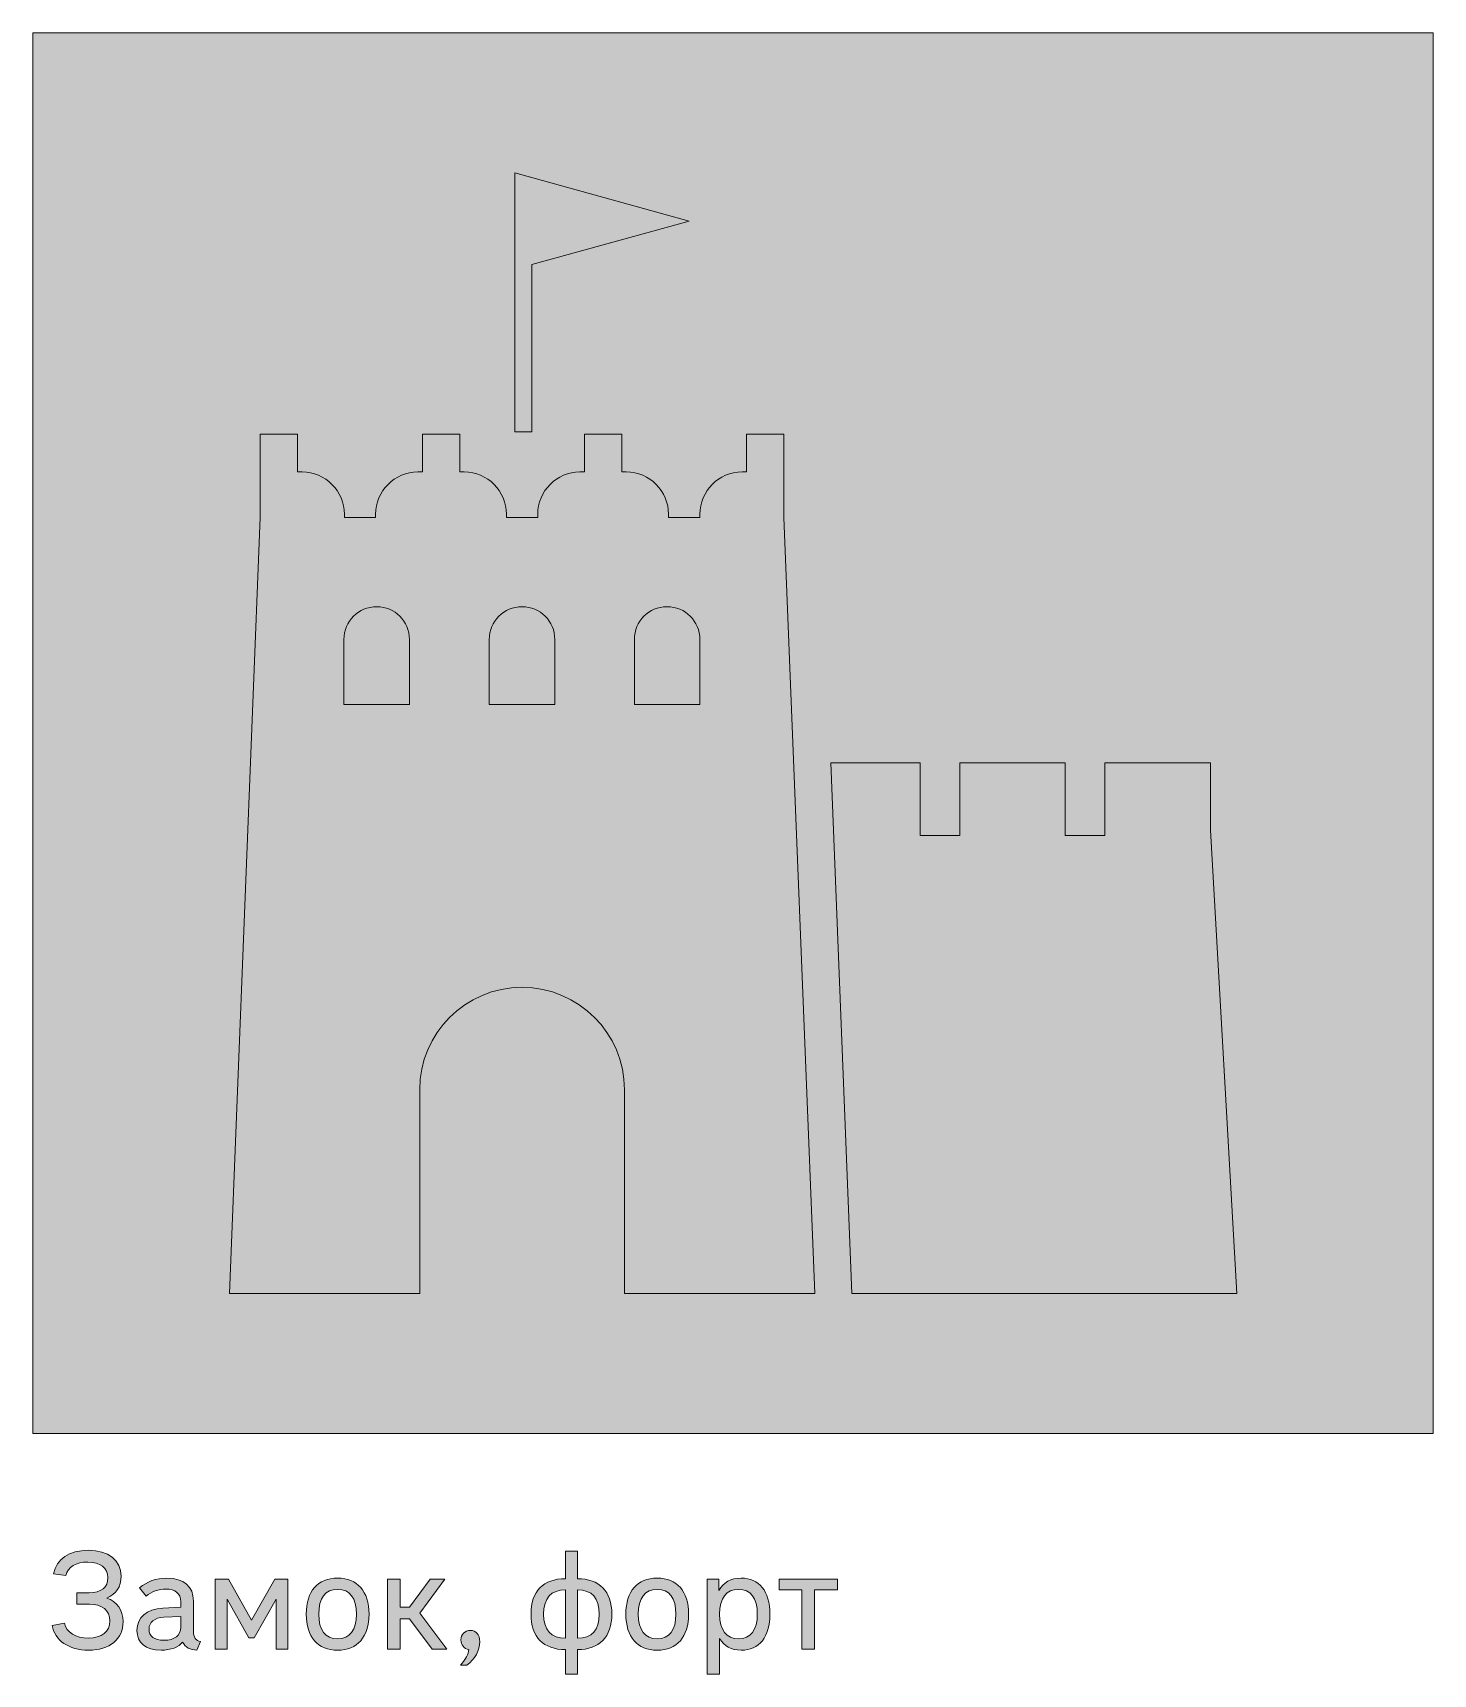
# Model space of a CAD drawing. Header units: millimetres. Extents: x -1334 to 1514, y -1037 to 10.
# Drawn here: x 573.7 to 673.7, y -279.2 to -162 of the extents above; entities that cross this region are included whole.
import ezdxf

# ---------------------------------------------------------------- set-up
doc = ezdxf.new("R2010")
doc.units = ezdxf.units.MM
doc.header["$MEASUREMENT"] = 0
doc.layers.add('bg', color=7, linetype='Continuous', lineweight=0)
doc.layers.add('icons', color=7, linetype='Continuous', lineweight=0)

# ---------------------------------------------------------------- blocks, each defined once
blk = doc.blocks.new('Block_48')
at = {"layer": 'icons', "true_color": 0x231f20, "transparency": 33554687}
h = blk.add_hatch(color=250, dxfattribs=at)
h.dxf.hatch_style = 2
edge = h.paths.add_edge_path()
edge.add_spline(control_points=[(576.05, -272.12), (576.05, -272.12), (575.19, -272), (575.19, -272), (575.37, -270.97), (576.31, -270.33), (577.66, -270.33), (579.08, -270.33), (580.01, -271.04), (580.01, -272.18), (580.01, -272.92), (579.64, -273.47), (578.98, -273.74), (579.72, -274), (580.15, -274.58), (580.15, -275.42), (580.15, -276.66), (579.2, -277.46), (577.68, -277.46), (576.27, -277.46), (575.27, -276.77), (575.08, -275.69), (575.08, -275.69), (575.96, -275.54), (575.96, -275.54), (576.1, -276.19), (576.76, -276.6), (577.66, -276.6), (578.62, -276.6), (579.21, -276.13), (579.21, -275.37), (579.21, -274.63), (578.65, -274.17), (577.74, -274.17), (577.74, -274.17), (576.85, -274.17), (576.85, -274.17), (576.85, -274.17), (576.85, -273.37), (576.85, -273.37), (576.85, -273.37), (577.73, -273.37), (577.73, -273.37), (578.57, -273.37), (579.07, -272.97), (579.07, -272.28), (579.07, -271.59), (578.51, -271.17), (577.62, -271.17), (576.8, -271.17), (576.2, -271.53), (576.05, -272.12)], knot_values=[0, 0, 0, 0, 1, 1, 1, 2, 2, 2, 3, 3, 3, 4, 4, 4, 5, 5, 5, 6, 6, 6, 7, 7, 7, 8, 8, 8, 9, 9, 9, 10, 10, 10, 11, 11, 11, 12, 12, 12, 13, 13, 13, 14, 14, 14, 15, 15, 15, 16, 16, 16, 17, 17, 17, 17], degree=3, periodic=0)
h = blk.add_hatch(color=250, dxfattribs=at)
h.dxf.hatch_style = 2
edge = h.paths.add_edge_path()
edge.add_spline(control_points=[(612.59, -273.15), (612.59, -273.15), (612.59, -276.61), (612.59, -276.61), (613.63, -276.61), (614.15, -276.03), (614.15, -274.89), (614.15, -273.74), (613.63, -273.15), (612.59, -273.15)], knot_values=[0, 0, 0, 0, 1, 1, 1, 2, 2, 2, 3, 3, 3, 3], degree=3, periodic=0)
edge = h.paths.add_edge_path()
edge.add_spline(control_points=[(611.74, -276.61), (611.74, -276.61), (611.74, -273.15), (611.74, -273.15), (610.72, -273.15), (610.18, -273.74), (610.18, -274.89), (610.18, -276.03), (610.72, -276.61), (611.74, -276.61)], knot_values=[0, 0, 0, 0, 1, 1, 1, 2, 2, 2, 3, 3, 3, 3], degree=3, periodic=0)
edge = h.paths.add_edge_path()
edge.add_spline(control_points=[(611.74, -270.4), (611.74, -270.4), (612.59, -270.4), (612.59, -270.4), (612.59, -270.4), (612.59, -272.36), (612.59, -272.36), (614.17, -272.36), (615.05, -273.25), (615.05, -274.89), (615.05, -276.51), (614.17, -277.42), (612.59, -277.42), (612.59, -277.42), (612.59, -279.17), (612.59, -279.17), (612.59, -279.17), (611.74, -279.17), (611.74, -279.17), (611.74, -279.17), (611.74, -277.42), (611.74, -277.42), (610.16, -277.42), (609.28, -276.51), (609.28, -274.89), (609.28, -273.25), (610.16, -272.36), (611.74, -272.36), (611.74, -272.36), (611.74, -270.4), (611.74, -270.4)], knot_values=[0, 0, 0, 0, 1, 1, 1, 2, 2, 2, 3, 3, 3, 4, 4, 4, 5, 5, 5, 6, 6, 6, 7, 7, 7, 8, 8, 8, 9, 9, 9, 10, 10, 10, 10], degree=3, periodic=0)
h = blk.add_hatch(color=250, dxfattribs=at)
h.dxf.hatch_style = 2
edge = h.paths.add_edge_path()
edge.add_spline(control_points=[(583.07, -275.11), (582.39, -275.14), (582, -275.46), (582, -275.96), (582, -276.47), (582.37, -276.75), (583.07, -276.75), (583.83, -276.75), (584.27, -276.42), (584.27, -275.82), (584.27, -275.82), (584.27, -275.05), (584.27, -275.05), (584.27, -275.05), (583.07, -275.11), (583.07, -275.11)], knot_values=[0, 0, 0, 0, 1, 1, 1, 2, 2, 2, 3, 3, 3, 4, 4, 4, 5, 5, 5, 5], degree=3, periodic=0)
edge = h.paths.add_edge_path()
edge.add_spline(control_points=[(581.32, -273.01), (581.86, -272.56), (582.51, -272.32), (583.28, -272.32), (584.51, -272.32), (585.17, -272.9), (585.17, -273.96), (585.17, -273.96), (585.17, -276.12), (585.17, -276.12), (585.17, -276.53), (585.36, -276.79), (585.68, -276.85), (585.68, -276.85), (585.42, -277.45), (585.42, -277.45), (584.93, -277.45), (584.58, -277.25), (584.4, -276.89), (584.13, -277.24), (583.55, -277.46), (582.86, -277.46), (581.76, -277.46), (581.14, -276.93), (581.14, -276.05), (581.14, -275.12), (581.83, -274.53), (582.99, -274.47), (582.99, -274.47), (584.27, -274.4), (584.27, -274.4), (584.27, -274.4), (584.27, -273.99), (584.27, -273.99), (584.27, -273.42), (583.89, -273.1), (583.2, -273.1), (582.67, -273.1), (582.18, -273.27), (581.79, -273.61), (581.79, -273.61), (581.32, -273.01), (581.32, -273.01)], knot_values=[0, 0, 0, 0, 1, 1, 1, 2, 2, 2, 3, 3, 3, 4, 4, 4, 5, 5, 5, 6, 6, 6, 7, 7, 7, 8, 8, 8, 9, 9, 9, 10, 10, 10, 11, 11, 11, 12, 12, 12, 13, 13, 13, 14, 14, 14, 14], degree=3, periodic=0)
h = blk.add_hatch(color=250, dxfattribs=at)
h.dxf.hatch_style = 2
edge = h.paths.add_edge_path()
edge.add_spline(control_points=[(589.13, -276.58), (589.13, -276.58), (587.58, -273.82), (587.58, -273.82), (587.58, -273.82), (587.59, -277.38), (587.59, -277.38), (587.59, -277.38), (586.73, -277.38), (586.73, -277.38), (586.73, -277.38), (586.73, -272.4), (586.73, -272.4), (586.73, -272.4), (587.67, -272.4), (587.67, -272.4), (587.67, -272.4), (589.32, -275.31), (589.32, -275.31), (589.32, -275.31), (590.98, -272.4), (590.98, -272.4), (590.98, -272.4), (591.91, -272.4), (591.91, -272.4), (591.91, -272.4), (591.91, -277.38), (591.91, -277.38), (591.91, -277.38), (591.07, -277.38), (591.07, -277.38), (591.07, -277.38), (591.07, -273.82), (591.07, -273.82), (591.07, -273.82), (589.51, -276.58), (589.51, -276.58), (589.51, -276.58), (589.13, -276.58), (589.13, -276.58)], knot_values=[0, 0, 0, 0, 1, 1, 1, 2, 2, 2, 3, 3, 3, 4, 4, 4, 5, 5, 5, 6, 6, 6, 7, 7, 7, 8, 8, 8, 9, 9, 9, 10, 10, 10, 11, 11, 11, 12, 12, 12, 13, 13, 13, 13], degree=3, periodic=0)
h = blk.add_hatch(color=250, dxfattribs=at)
h.dxf.hatch_style = 2
edge = h.paths.add_edge_path()
edge.add_spline(control_points=[(595.47, -276.65), (596.34, -276.65), (596.82, -276.03), (596.82, -274.89), (596.82, -273.73), (596.34, -273.12), (595.47, -273.12), (594.6, -273.12), (594.12, -273.73), (594.12, -274.89), (594.12, -276.03), (594.6, -276.65), (595.47, -276.65)], knot_values=[0, 0, 0, 0, 1, 1, 1, 2, 2, 2, 3, 3, 3, 4, 4, 4, 4], degree=3, periodic=0)
edge = h.paths.add_edge_path()
edge.add_spline(control_points=[(595.47, -277.46), (594.05, -277.46), (593.23, -276.52), (593.23, -274.89), (593.23, -273.25), (594.05, -272.32), (595.47, -272.32), (596.89, -272.32), (597.71, -273.25), (597.71, -274.89), (597.71, -276.52), (596.89, -277.46), (595.47, -277.46)], knot_values=[0, 0, 0, 0, 1, 1, 1, 2, 2, 2, 3, 3, 3, 4, 4, 4, 4], degree=3, periodic=0)
h = blk.add_hatch(color=250, dxfattribs=at)
h.dxf.hatch_style = 2
edge = h.paths.add_edge_path()
edge.add_spline(control_points=[(599.93, -275.22), (599.93, -275.22), (599.93, -277.38), (599.93, -277.38), (599.93, -277.38), (599.04, -277.38), (599.04, -277.38), (599.04, -277.38), (599.04, -272.4), (599.04, -272.4), (599.04, -272.4), (599.93, -272.4), (599.93, -272.4), (599.93, -272.4), (599.93, -274.4), (599.93, -274.4), (599.93, -274.4), (600.6, -274.4), (600.6, -274.4), (600.6, -274.4), (602.07, -272.4), (602.07, -272.4), (602.07, -272.4), (603.12, -272.4), (603.12, -272.4), (603.12, -272.4), (601.34, -274.81), (601.34, -274.81), (601.34, -274.81), (603.26, -277.38), (603.26, -277.38), (603.26, -277.38), (602.21, -277.38), (602.21, -277.38), (602.21, -277.38), (600.6, -275.22), (600.6, -275.22), (600.6, -275.22), (599.93, -275.22), (599.93, -275.22)], knot_values=[0, 0, 0, 0, 1, 1, 1, 2, 2, 2, 3, 3, 3, 4, 4, 4, 5, 5, 5, 6, 6, 6, 7, 7, 7, 8, 8, 8, 9, 9, 9, 10, 10, 10, 11, 11, 11, 12, 12, 12, 13, 13, 13, 13], degree=3, periodic=0)
h = blk.add_hatch(color=250, dxfattribs=at)
h.dxf.hatch_style = 2
edge = h.paths.add_edge_path()
edge.add_spline(control_points=[(618.29, -276.65), (619.16, -276.65), (619.63, -276.03), (619.63, -274.89), (619.63, -273.73), (619.16, -273.12), (618.29, -273.12), (617.42, -273.12), (616.94, -273.73), (616.94, -274.89), (616.94, -276.03), (617.42, -276.65), (618.29, -276.65)], knot_values=[0, 0, 0, 0, 1, 1, 1, 2, 2, 2, 3, 3, 3, 4, 4, 4, 4], degree=3, periodic=0)
edge = h.paths.add_edge_path()
edge.add_spline(control_points=[(618.29, -277.46), (616.87, -277.46), (616.05, -276.52), (616.05, -274.89), (616.05, -273.25), (616.87, -272.32), (618.29, -272.32), (619.71, -272.32), (620.53, -273.25), (620.53, -274.89), (620.53, -276.52), (619.71, -277.46), (618.29, -277.46)], knot_values=[0, 0, 0, 0, 1, 1, 1, 2, 2, 2, 3, 3, 3, 4, 4, 4, 4], degree=3, periodic=0)
h = blk.add_hatch(color=250, dxfattribs=at)
h.dxf.hatch_style = 2
edge = h.paths.add_edge_path()
edge.add_spline(control_points=[(624.1, -273.12), (623.23, -273.12), (622.75, -273.73), (622.75, -274.89), (622.75, -276.03), (623.23, -276.65), (624.1, -276.65), (624.97, -276.65), (625.44, -276.03), (625.44, -274.89), (625.44, -273.74), (624.97, -273.12), (624.1, -273.12)], knot_values=[0, 0, 0, 0, 1, 1, 1, 2, 2, 2, 3, 3, 3, 4, 4, 4, 4], degree=3, periodic=0)
edge = h.paths.add_edge_path()
edge.add_spline(control_points=[(624.28, -272.32), (625.58, -272.32), (626.34, -273.25), (626.34, -274.89), (626.34, -276.52), (625.59, -277.46), (624.28, -277.46), (623.58, -277.46), (623.06, -277.17), (622.75, -276.63), (622.75, -276.63), (622.75, -279.17), (622.75, -279.17), (622.75, -279.17), (621.86, -279.17), (621.86, -279.17), (621.86, -279.17), (621.86, -272.4), (621.86, -272.4), (621.86, -272.4), (622.7, -272.4), (622.7, -272.4), (622.7, -272.4), (622.7, -273.19), (622.7, -273.19), (623.01, -272.63), (623.55, -272.32), (624.28, -272.32)], knot_values=[0, 0, 0, 0, 1, 1, 1, 2, 2, 2, 3, 3, 3, 4, 4, 4, 5, 5, 5, 6, 6, 6, 7, 7, 7, 8, 8, 8, 9, 9, 9, 9], degree=3, periodic=0)
h = blk.add_hatch(color=250, dxfattribs=at)
h.dxf.hatch_style = 2
edge = h.paths.add_edge_path()
edge.add_spline(control_points=[(626.99, -272.4), (626.99, -272.4), (631.17, -272.4), (631.17, -272.4), (631.17, -272.4), (631.17, -273.16), (631.17, -273.16), (631.17, -273.16), (629.53, -273.16), (629.53, -273.16), (629.53, -273.16), (629.53, -277.38), (629.53, -277.38), (629.53, -277.38), (628.63, -277.38), (628.63, -277.38), (628.63, -277.38), (628.63, -273.16), (628.63, -273.16), (628.63, -273.16), (626.99, -273.16), (626.99, -273.16), (626.99, -273.16), (626.99, -272.4), (626.99, -272.4)], knot_values=[0, 0, 0, 0, 1, 1, 1, 2, 2, 2, 3, 3, 3, 4, 4, 4, 5, 5, 5, 6, 6, 6, 7, 7, 7, 8, 8, 8, 8], degree=3, periodic=0)
h = blk.add_hatch(color=250, dxfattribs=at)
h.dxf.hatch_style = 2
edge = h.paths.add_edge_path()
edge.add_spline(control_points=[(604.95, -276.05), (605.35, -276.05), (605.62, -276.34), (605.62, -276.86), (605.62, -277.45), (605.28, -278.11), (604.7, -278.53), (604.7, -278.53), (604.25, -278.53), (604.25, -278.53), (604.64, -278.06), (604.8, -277.77), (604.83, -277.41), (604.49, -277.35), (604.27, -277.09), (604.27, -276.73), (604.27, -276.34), (604.55, -276.05), (604.95, -276.05)], knot_values=[0, 0, 0, 0, 1, 1, 1, 2, 2, 2, 3, 3, 3, 4, 4, 4, 5, 5, 5, 6, 6, 6, 6], degree=3, periodic=0)
at = {"layer": 'icons'}
for points, knots in [([(576.05, -272.12), (576.05, -272.12), (575.19, -272), (575.19, -272), (575.37, -270.97), (576.31, -270.33), (577.66, -270.33), (579.08, -270.33), (580.01, -271.04), (580.01, -272.18), (580.01, -272.92), (579.64, -273.47), (578.98, -273.74), (579.72, -274), (580.15, -274.58), (580.15, -275.42), (580.15, -276.66), (579.2, -277.46), (577.68, -277.46), (576.27, -277.46), (575.27, -276.77), (575.08, -275.69), (575.08, -275.69), (575.96, -275.54), (575.96, -275.54), (576.1, -276.19), (576.76, -276.6), (577.66, -276.6), (578.62, -276.6), (579.21, -276.13), (579.21, -275.37), (579.21, -274.63), (578.65, -274.17), (577.74, -274.17), (577.74, -274.17), (576.85, -274.17), (576.85, -274.17), (576.85, -274.17), (576.85, -273.37), (576.85, -273.37), (576.85, -273.37), (577.73, -273.37), (577.73, -273.37), (578.57, -273.37), (579.07, -272.97), (579.07, -272.28), (579.07, -271.59), (578.51, -271.17), (577.62, -271.17), (576.8, -271.17), (576.2, -271.53), (576.05, -272.12)], [0, 0, 0, 0, 1, 1, 1, 2, 2, 2, 3, 3, 3, 4, 4, 4, 5, 5, 5, 6, 6, 6, 7, 7, 7, 8, 8, 8, 9, 9, 9, 10, 10, 10, 11, 11, 11, 12, 12, 12, 13, 13, 13, 14, 14, 14, 15, 15, 15, 16, 16, 16, 17, 17, 17, 17]), ([(611.74, -270.4), (611.74, -270.4), (612.59, -270.4), (612.59, -270.4), (612.59, -270.4), (612.59, -272.36), (612.59, -272.36), (614.17, -272.36), (615.05, -273.25), (615.05, -274.89), (615.05, -276.51), (614.17, -277.42), (612.59, -277.42), (612.59, -277.42), (612.59, -279.17), (612.59, -279.17), (612.59, -279.17), (611.74, -279.17), (611.74, -279.17), (611.74, -279.17), (611.74, -277.42), (611.74, -277.42), (610.16, -277.42), (609.28, -276.51), (609.28, -274.89), (609.28, -273.25), (610.16, -272.36), (611.74, -272.36), (611.74, -272.36), (611.74, -270.4), (611.74, -270.4)], [0, 0, 0, 0, 1, 1, 1, 2, 2, 2, 3, 3, 3, 4, 4, 4, 5, 5, 5, 6, 6, 6, 7, 7, 7, 8, 8, 8, 9, 9, 9, 10, 10, 10, 10]), ([(581.32, -273.01), (581.86, -272.56), (582.51, -272.32), (583.28, -272.32), (584.51, -272.32), (585.17, -272.9), (585.17, -273.96), (585.17, -273.96), (585.17, -276.12), (585.17, -276.12), (585.17, -276.53), (585.36, -276.79), (585.68, -276.85), (585.68, -276.85), (585.42, -277.45), (585.42, -277.45), (584.93, -277.45), (584.58, -277.25), (584.4, -276.89), (584.13, -277.24), (583.55, -277.46), (582.86, -277.46), (581.76, -277.46), (581.14, -276.93), (581.14, -276.05), (581.14, -275.12), (581.83, -274.53), (582.99, -274.47), (582.99, -274.47), (584.27, -274.4), (584.27, -274.4), (584.27, -274.4), (584.27, -273.99), (584.27, -273.99), (584.27, -273.42), (583.89, -273.1), (583.2, -273.1), (582.67, -273.1), (582.18, -273.27), (581.79, -273.61), (581.79, -273.61), (581.32, -273.01), (581.32, -273.01)], [0, 0, 0, 0, 1, 1, 1, 2, 2, 2, 3, 3, 3, 4, 4, 4, 5, 5, 5, 6, 6, 6, 7, 7, 7, 8, 8, 8, 9, 9, 9, 10, 10, 10, 11, 11, 11, 12, 12, 12, 13, 13, 13, 14, 14, 14, 14]), ([(589.13, -276.58), (589.13, -276.58), (587.58, -273.82), (587.58, -273.82), (587.58, -273.82), (587.59, -277.38), (587.59, -277.38), (587.59, -277.38), (586.73, -277.38), (586.73, -277.38), (586.73, -277.38), (586.73, -272.4), (586.73, -272.4), (586.73, -272.4), (587.67, -272.4), (587.67, -272.4), (587.67, -272.4), (589.32, -275.31), (589.32, -275.31), (589.32, -275.31), (590.98, -272.4), (590.98, -272.4), (590.98, -272.4), (591.91, -272.4), (591.91, -272.4), (591.91, -272.4), (591.91, -277.38), (591.91, -277.38), (591.91, -277.38), (591.07, -277.38), (591.07, -277.38), (591.07, -277.38), (591.07, -273.82), (591.07, -273.82), (591.07, -273.82), (589.51, -276.58), (589.51, -276.58), (589.51, -276.58), (589.13, -276.58), (589.13, -276.58)], [0, 0, 0, 0, 1, 1, 1, 2, 2, 2, 3, 3, 3, 4, 4, 4, 5, 5, 5, 6, 6, 6, 7, 7, 7, 8, 8, 8, 9, 9, 9, 10, 10, 10, 11, 11, 11, 12, 12, 12, 13, 13, 13, 13]), ([(595.47, -277.46), (594.05, -277.46), (593.23, -276.52), (593.23, -274.89), (593.23, -273.25), (594.05, -272.32), (595.47, -272.32), (596.89, -272.32), (597.71, -273.25), (597.71, -274.89), (597.71, -276.52), (596.89, -277.46), (595.47, -277.46)], [0, 0, 0, 0, 1, 1, 1, 2, 2, 2, 3, 3, 3, 4, 4, 4, 4]), ([(599.93, -275.22), (599.93, -275.22), (599.93, -277.38), (599.93, -277.38), (599.93, -277.38), (599.04, -277.38), (599.04, -277.38), (599.04, -277.38), (599.04, -272.4), (599.04, -272.4), (599.04, -272.4), (599.93, -272.4), (599.93, -272.4), (599.93, -272.4), (599.93, -274.4), (599.93, -274.4), (599.93, -274.4), (600.6, -274.4), (600.6, -274.4), (600.6, -274.4), (602.07, -272.4), (602.07, -272.4), (602.07, -272.4), (603.12, -272.4), (603.12, -272.4), (603.12, -272.4), (601.34, -274.81), (601.34, -274.81), (601.34, -274.81), (603.26, -277.38), (603.26, -277.38), (603.26, -277.38), (602.21, -277.38), (602.21, -277.38), (602.21, -277.38), (600.6, -275.22), (600.6, -275.22), (600.6, -275.22), (599.93, -275.22), (599.93, -275.22)], [0, 0, 0, 0, 1, 1, 1, 2, 2, 2, 3, 3, 3, 4, 4, 4, 5, 5, 5, 6, 6, 6, 7, 7, 7, 8, 8, 8, 9, 9, 9, 10, 10, 10, 11, 11, 11, 12, 12, 12, 13, 13, 13, 13]), ([(618.29, -277.46), (616.87, -277.46), (616.05, -276.52), (616.05, -274.89), (616.05, -273.25), (616.87, -272.32), (618.29, -272.32), (619.71, -272.32), (620.53, -273.25), (620.53, -274.89), (620.53, -276.52), (619.71, -277.46), (618.29, -277.46)], [0, 0, 0, 0, 1, 1, 1, 2, 2, 2, 3, 3, 3, 4, 4, 4, 4]), ([(624.28, -272.32), (625.58, -272.32), (626.34, -273.25), (626.34, -274.89), (626.34, -276.52), (625.59, -277.46), (624.28, -277.46), (623.58, -277.46), (623.06, -277.17), (622.75, -276.63), (622.75, -276.63), (622.75, -279.17), (622.75, -279.17), (622.75, -279.17), (621.86, -279.17), (621.86, -279.17), (621.86, -279.17), (621.86, -272.4), (621.86, -272.4), (621.86, -272.4), (622.7, -272.4), (622.7, -272.4), (622.7, -272.4), (622.7, -273.19), (622.7, -273.19), (623.01, -272.63), (623.55, -272.32), (624.28, -272.32)], [0, 0, 0, 0, 1, 1, 1, 2, 2, 2, 3, 3, 3, 4, 4, 4, 5, 5, 5, 6, 6, 6, 7, 7, 7, 8, 8, 8, 9, 9, 9, 9]), ([(626.99, -272.4), (626.99, -272.4), (631.17, -272.4), (631.17, -272.4), (631.17, -272.4), (631.17, -273.16), (631.17, -273.16), (631.17, -273.16), (629.53, -273.16), (629.53, -273.16), (629.53, -273.16), (629.53, -277.38), (629.53, -277.38), (629.53, -277.38), (628.63, -277.38), (628.63, -277.38), (628.63, -277.38), (628.63, -273.16), (628.63, -273.16), (628.63, -273.16), (626.99, -273.16), (626.99, -273.16), (626.99, -273.16), (626.99, -272.4), (626.99, -272.4)], [0, 0, 0, 0, 1, 1, 1, 2, 2, 2, 3, 3, 3, 4, 4, 4, 5, 5, 5, 6, 6, 6, 7, 7, 7, 8, 8, 8, 8]), ([(595.47, -276.65), (596.34, -276.65), (596.82, -276.03), (596.82, -274.89), (596.82, -273.73), (596.34, -273.12), (595.47, -273.12), (594.6, -273.12), (594.12, -273.73), (594.12, -274.89), (594.12, -276.03), (594.6, -276.65), (595.47, -276.65)], [0, 0, 0, 0, 1, 1, 1, 2, 2, 2, 3, 3, 3, 4, 4, 4, 4]), ([(611.74, -276.61), (611.74, -276.61), (611.74, -273.15), (611.74, -273.15), (610.72, -273.15), (610.18, -273.74), (610.18, -274.89), (610.18, -276.03), (610.72, -276.61), (611.74, -276.61)], [0, 0, 0, 0, 1, 1, 1, 2, 2, 2, 3, 3, 3, 3]), ([(612.59, -273.15), (612.59, -273.15), (612.59, -276.61), (612.59, -276.61), (613.63, -276.61), (614.15, -276.03), (614.15, -274.89), (614.15, -273.74), (613.63, -273.15), (612.59, -273.15)], [0, 0, 0, 0, 1, 1, 1, 2, 2, 2, 3, 3, 3, 3]), ([(618.29, -276.65), (619.16, -276.65), (619.63, -276.03), (619.63, -274.89), (619.63, -273.73), (619.16, -273.12), (618.29, -273.12), (617.42, -273.12), (616.94, -273.73), (616.94, -274.89), (616.94, -276.03), (617.42, -276.65), (618.29, -276.65)], [0, 0, 0, 0, 1, 1, 1, 2, 2, 2, 3, 3, 3, 4, 4, 4, 4]), ([(624.1, -273.12), (623.23, -273.12), (622.75, -273.73), (622.75, -274.89), (622.75, -276.03), (623.23, -276.65), (624.1, -276.65), (624.97, -276.65), (625.44, -276.03), (625.44, -274.89), (625.44, -273.74), (624.97, -273.12), (624.1, -273.12)], [0, 0, 0, 0, 1, 1, 1, 2, 2, 2, 3, 3, 3, 4, 4, 4, 4]), ([(583.07, -275.11), (582.39, -275.14), (582, -275.46), (582, -275.96), (582, -276.47), (582.37, -276.75), (583.07, -276.75), (583.83, -276.75), (584.27, -276.42), (584.27, -275.82), (584.27, -275.82), (584.27, -275.05), (584.27, -275.05), (584.27, -275.05), (583.07, -275.11), (583.07, -275.11)], [0, 0, 0, 0, 1, 1, 1, 2, 2, 2, 3, 3, 3, 4, 4, 4, 5, 5, 5, 5]), ([(604.95, -276.05), (605.35, -276.05), (605.62, -276.34), (605.62, -276.86), (605.62, -277.45), (605.28, -278.11), (604.7, -278.53), (604.7, -278.53), (604.25, -278.53), (604.25, -278.53), (604.64, -278.06), (604.8, -277.77), (604.83, -277.41), (604.49, -277.35), (604.27, -277.09), (604.27, -276.73), (604.27, -276.34), (604.55, -276.05), (604.95, -276.05)], [0, 0, 0, 0, 1, 1, 1, 2, 2, 2, 3, 3, 3, 4, 4, 4, 5, 5, 5, 6, 6, 6, 6])]:
    blk.add_open_spline(points, degree=3, knots=knots, dxfattribs=at)
blk = doc.blocks.new('Block_150')
at = {"layer": 'icons'}
for points in [[(620.57, -175.44), (609.34, -178.54), (609.34, -190.48), (608.13, -190.48), (608.13, -172)], [(630.69, -214.11), (632.2, -252), (659.67, -252), (657.79, -218.93), (657.79, -214.11), (650.25, -214.11), (650.25, -219.31), (647.43, -219.31), (647.43, -214.11), (639.89, -214.11), (639.89, -219.31), (637.07, -219.31), (637.07, -214.11)]]:
    blk.add_lwpolyline(points, close=True, dxfattribs=at)
for points, knots in [([(629.55, -252), (629.55, -252), (627.34, -196.59), (627.34, -196.59), (627.34, -196.59), (627.34, -190.66), (627.34, -190.66), (627.34, -190.66), (624.67, -190.66), (624.67, -190.66), (624.67, -190.66), (624.67, -193.35), (624.67, -193.35), (624.67, -193.35), (624.35, -193.35), (624.35, -193.35), (622.69, -193.35), (621.34, -194.7), (621.34, -196.37), (621.34, -196.37), (621.34, -196.59), (621.34, -196.59), (621.34, -196.59), (619.1, -196.59), (619.1, -196.59), (619.1, -196.59), (619.1, -196.37), (619.1, -196.37), (619.1, -194.7), (617.75, -193.35), (616.08, -193.35), (616.08, -193.35), (615.76, -193.35), (615.76, -193.35), (615.76, -193.35), (615.76, -190.66), (615.76, -190.66), (615.76, -190.66), (613.1, -190.66), (613.1, -190.66), (613.1, -190.66), (613.1, -193.35), (613.1, -193.35), (613.1, -193.35), (612.77, -193.35), (612.77, -193.35), (611.11, -193.35), (609.76, -194.7), (609.76, -196.37), (609.76, -196.37), (609.76, -196.59), (609.76, -196.59), (609.76, -196.59), (607.52, -196.59), (607.52, -196.59), (607.52, -196.59), (607.52, -196.37), (607.52, -196.37), (607.52, -194.7), (606.17, -193.35), (604.51, -193.35), (604.51, -193.35), (604.19, -193.35), (604.19, -193.35), (604.19, -193.35), (604.19, -190.66), (604.19, -190.66), (604.19, -190.66), (601.52, -190.66), (601.52, -190.66), (601.52, -190.66), (601.52, -193.35), (601.52, -193.35), (601.52, -193.35), (601.2, -193.35), (601.2, -193.35), (599.54, -193.35), (598.18, -194.7), (598.18, -196.37), (598.18, -196.37), (598.18, -196.59), (598.18, -196.59), (598.18, -196.59), (595.95, -196.59), (595.95, -196.59), (595.95, -196.59), (595.95, -196.37), (595.95, -196.37), (595.95, -194.7), (594.6, -193.35), (592.93, -193.35), (592.93, -193.35), (592.61, -193.35), (592.61, -193.35), (592.61, -193.35), (592.61, -190.66), (592.61, -190.66), (592.61, -190.66), (589.95, -190.66), (589.95, -190.66), (589.95, -190.66), (589.95, -196.59), (589.95, -196.59), (589.95, -196.59), (587.74, -252), (587.74, -252), (587.74, -252), (601.33, -252), (601.33, -252), (601.33, -252), (601.33, -237.45), (601.33, -237.45), (601.33, -233.42), (604.6, -230.14), (608.64, -230.14), (612.68, -230.14), (615.95, -233.42), (615.95, -237.45), (615.95, -237.45), (615.95, -252), (615.95, -252), (615.95, -252), (629.55, -252), (629.55, -252)], [0, 0, 0, 0, 1, 1, 1, 2, 2, 2, 3, 3, 3, 4, 4, 4, 5, 5, 5, 6, 6, 6, 7, 7, 7, 8, 8, 8, 9, 9, 9, 10, 10, 10, 11, 11, 11, 12, 12, 12, 13, 13, 13, 14, 14, 14, 15, 15, 15, 16, 16, 16, 17, 17, 17, 18, 18, 18, 19, 19, 19, 20, 20, 20, 21, 21, 21, 22, 22, 22, 23, 23, 23, 24, 24, 24, 25, 25, 25, 26, 26, 26, 27, 27, 27, 28, 28, 28, 29, 29, 29, 30, 30, 30, 31, 31, 31, 32, 32, 32, 33, 33, 33, 34, 34, 34, 35, 35, 35, 36, 36, 36, 37, 37, 37, 38, 38, 38, 39, 39, 39, 40, 40, 40, 41, 41, 41, 41]), ([(600.6, -209.96), (600.6, -209.96), (595.92, -209.96), (595.92, -209.96), (595.92, -209.96), (595.92, -205.3), (595.92, -205.3), (595.92, -204.01), (596.97, -202.97), (598.26, -202.97), (599.55, -202.97), (600.6, -204.01), (600.6, -205.3), (600.6, -205.3), (600.6, -209.96), (600.6, -209.96)], [0, 0, 0, 0, 1, 1, 1, 2, 2, 2, 3, 3, 3, 4, 4, 4, 5, 5, 5, 5]), ([(610.98, -209.96), (610.98, -209.96), (606.3, -209.96), (606.3, -209.96), (606.3, -209.96), (606.3, -205.3), (606.3, -205.3), (606.3, -204.01), (607.35, -202.97), (608.64, -202.97), (609.93, -202.97), (610.98, -204.01), (610.98, -205.3), (610.98, -205.3), (610.98, -209.96), (610.98, -209.96)], [0, 0, 0, 0, 1, 1, 1, 2, 2, 2, 3, 3, 3, 4, 4, 4, 5, 5, 5, 5]), ([(616.66, -205.3), (616.66, -204.01), (617.7, -202.97), (618.99, -202.97), (620.29, -202.97), (621.34, -204.01), (621.34, -205.3), (621.34, -205.3), (621.34, -209.96), (621.34, -209.96), (621.34, -209.96), (616.66, -209.96), (616.66, -209.96), (616.66, -209.96), (616.66, -205.3), (616.66, -205.3)], [0, 0, 0, 0, 1, 1, 1, 2, 2, 2, 3, 3, 3, 4, 4, 4, 5, 5, 5, 5])]:
    blk.add_open_spline(points, degree=3, knots=knots, dxfattribs=at)
blk = doc.blocks.new('Block_148')
at = {"layer": 'icons'}
blk.add_blockref('Block_150', (0, 0), dxfattribs=at)
blk = doc.blocks.new('Block_147')
at = {"layer": 'icons'}
blk.add_blockref('Block_148', (0, 0), dxfattribs=at)

msp = doc.modelspace()

# ---------------------------------------------------------------- hatches: boundary and pattern name
at = {"layer": 'bg', "true_color": 0x592d2c, "transparency": 33554687}
h = msp.add_hatch(color=29, dxfattribs=at)
h.dxf.hatch_style = 2
h.paths.add_polyline_path([(673.7, -262), (573.7, -262), (573.7, -162), (673.7, -162)])

# ---------------------------------------------------------------- linework, layer by layer
at = {"layer": 'bg'}
msp.add_lwpolyline([(673.7, -262), (573.7, -262), (573.7, -162), (673.7, -162)], close=True, dxfattribs=at)

# ---------------------------------------------------------------- block references
at = {"layer": 'icons'}
for name in ['Block_147', 'Block_48']:
    msp.add_blockref(name, (0, 0), dxfattribs=at)

doc.saveas('drawing.dxf')
